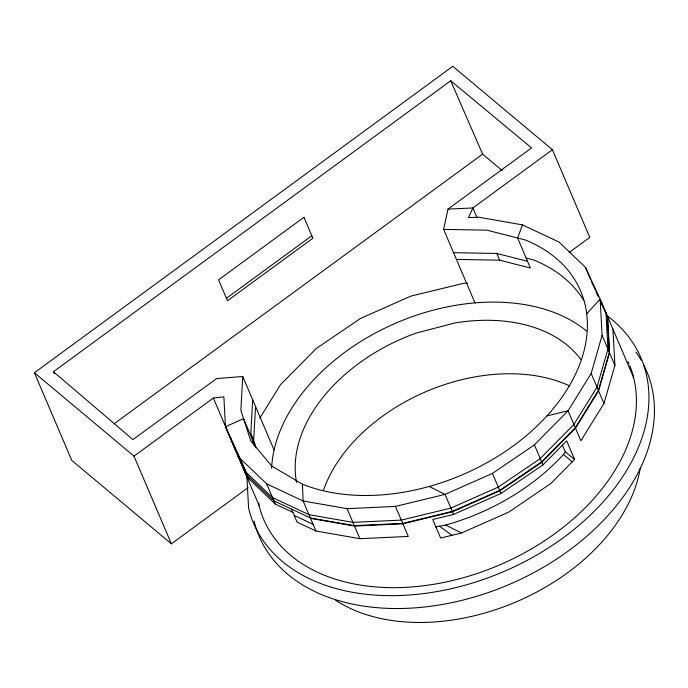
<?xml version="1.0" encoding="UTF-8"?>
<svg xmlns="http://www.w3.org/2000/svg" width="688" height="688" viewBox="0 0 688 688"><rect width="100%" height="100%" fill="white"/><g stroke="black" fill="none" stroke-linecap="round" stroke-linejoin="round"><path stroke-width="1.03" d="M474.969 302.875L443.622 229.388L447.991 209.118L531.566 147.903L450.717 80.754L53.44 371.726L132.904 439.589L216.66 378.555L242.752 376.499L240.86 410.349L250.75 440.896L271.751 466.077L302.428 484.171A181.34 122.748 -23.1 0 0 546.977 415.87L568.073 410.788L591.164 373.429L602.103 335.357L600.142 299.16L585.411 267.305L558.923 241.97L522.476 224.873L478.556 217.193L468.511 217.657L472.871 207.957L552.404 149.709L589.797 237.377L569.053 252.573M253.494 441.988L250.793 433.646L252.685 399.797M256.065 447.785L253.666 440.363L255.558 406.522M552.404 149.709L452.799 66.315L34.4 372.758L134.005 456.153L213.357 398.034L223.858 396.847L225.475 426.698L240.198 458.552L266.695 483.888L303.141 500.984L347.062 508.664L395.462 506.42L445.05 494.388L492.436 473.404L534.395 444.895L568.073 410.788L580.878 440.81L603.969 403.452L614.909 365.371L612.948 329.174M522.476 224.873L517.591 238.005L530.396 268.028L499.677 260.184L456.428 259.402M259.84 418.098L280.437 384.773L316.162 348.601L360.667 318.355L410.934 296.098L463.523 283.344L467.745 283.146M435.435 526.931L445.695 525.056A181.34 122.748 -23.1 0 0 563.446 454.467L565.312 451.904L562.388 445.059M586.709 313.754L600.142 299.16L633.674 377.772M542.935 464.916L566.688 440.87L574.609 459.446L550.864 483.492L508.905 512.01L461.51 532.994L440.655 538.05L432.735 519.474L453.59 514.418L500.976 493.434L542.935 464.916L534.395 444.895M226.447 298.291L311.827 235.752M114.251 423.662L482.606 154.146L502.274 170.615M34.4 372.758L71.793 460.427L171.398 543.821L248.162 487.594M447.991 209.118L472.871 207.957L477.059 217.786M291.54 509.111L297.104 522.166L315.947 530.998L359.867 538.687L408.268 536.434L395.462 506.42M443.622 229.388L486.872 230.162L525.133 239.931A181.34 122.748 -23.1 0 1 546.977 415.87M453.555 252.685L496.805 253.459L527.533 261.302M310.572 518.391L354.492 526.079L402.893 523.826L452.472 511.803L499.866 490.819L541.826 462.302L575.495 428.203L598.594 390.844L609.534 352.763L607.573 316.566M526.139 258.034L533.682 259.961A181.34 122.748 -23.1 0 1 583.811 300.553M232.596 441.533L232.707 443.665L248.841 478.796L275.329 504.132L292.942 512.397M294.24 515.441L313.074 524.282M429.226 486.459L445.05 494.388L453.59 514.418M445.695 525.056L461.51 532.994M439.606 526.165L451.956 535.316M565.312 451.904L574.609 459.446M563.446 454.467L572.244 461.837M247.439 475.52L273.927 500.855L310.374 517.944L354.303 525.632L402.704 523.379L452.283 511.356L499.669 490.372L541.628 461.854L575.306 427.755L598.397 390.397L609.336 352.316L607.375 316.119M592.592 283.886L595.713 290.646M597.055 293.544L597.949 295.47M600.177 300.295L605.982 312.842L607.943 349.048L597.003 387.12L573.912 424.479L540.235 458.578L498.275 487.095L450.889 508.079L401.302 520.111L352.901 522.355L308.981 514.667L272.534 497.579L246.037 472.243L231.314 440.389L231.202 438.256M595.963 291.471L598.448 296.82M600.426 301.129L601.321 303.055M601.579 303.571L608.682 319.18M450.717 80.754L482.606 154.146M585.411 267.305L590.416 279.036M591.25 280.996L592.299 283.447M592.652 284.264L592.841 284.72M602.103 335.357L614.909 365.371M591.164 373.429L603.969 403.452M496.805 253.459L499.677 260.184M492.436 473.404L500.976 493.434M347.062 508.664L359.867 538.687M315.947 530.998L303.141 500.984L302.428 484.171M242.752 376.499L274.099 449.995M250.793 433.646L253.666 440.363M255.953 447.75L243.561 418.691L225.475 426.698L259.006 505.319A198.548 134.392 -23.1 0 0 487.439 569.827A198.548 134.392 -23.1 0 0 629.769 365.586M266.695 483.888L275.329 504.132M240.198 458.552L248.841 478.796M213.357 398.034L246.889 476.646L248.609 508.312A210.605 142.554 -23.1 0 0 527.894 559.963A210.605 142.554 -23.1 0 0 607.599 316.136M134.005 456.153L171.398 543.821M53.44 371.726L54.275 373.687M252.195 438.935L254.448 445.936M258.894 503.186L259.006 505.319M238.16 454.587L238.28 456.72M296.605 482.469A156.623 106.021 -23.1 0 1 415.939 333.155L455 322.939A156.623 106.021 -23.1 0 1 580.939 359.626M323.566 489.873A156.623 106.021 -23.1 0 1 569.784 386.02M640.218 468.107A181.34 122.748 -23.1 0 1 517.66 601.243A181.34 122.748 -23.1 0 1 335.701 600.297M271.614 468.253A181.34 122.748 -23.1 0 1 394.929 323.523A181.34 122.748 -23.1 0 1 586.4 330.876M643.71 364.907A210.605 142.554 -23.1 0 1 502.507 587.251A210.605 142.554 -23.1 0 1 254.104 521.194M635.901 352.118A210.605 142.554 -23.1 0 1 641.147 360.202M628.084 361.647A198.548 134.392 -23.1 0 1 628.952 363.608M303.958 217.296L218.569 279.844L227.496 300.751L312.877 238.211L303.958 217.296"/></g></svg>
